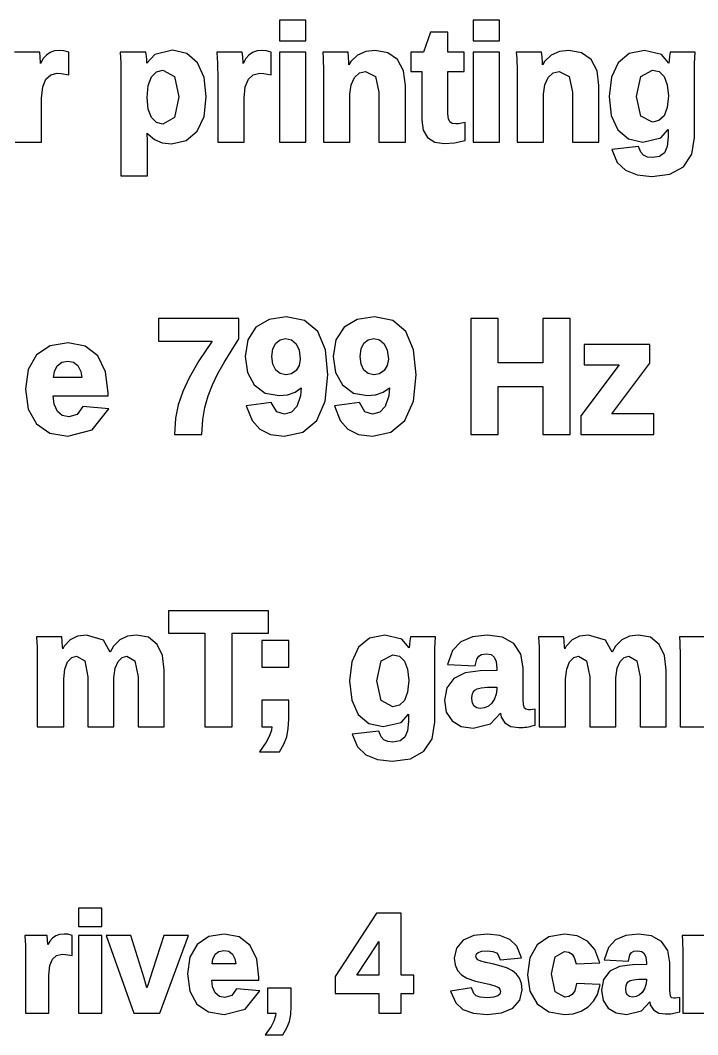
# Model space of a CAD drawing. Header units: metres. Extents: x 7 to 143, y 7 to 53.
# Drawn here: x 68.81 to 85.04, y 7.6 to 31.89 of the extents above; entities that cross this region are included whole.
import ezdxf

# ---------------------------------------------------------------- set-up
doc = ezdxf.new("R2010")
doc.units = ezdxf.units.M

msp = doc.modelspace()

# ---------------------------------------------------------------- linework, layer by layer
for p, q in [((75.6483, 31.8939), (75.0147, 31.8939)), ((75.0147, 31.8939), (75.0147, 31.4008)), ((75.6483, 31.4008), (75.6483, 31.8939)), ((80.2879, 31.8939), (79.6544, 31.8939)), ((79.6544, 31.8939), (79.6544, 31.4008)), ((80.2879, 31.4008), (80.2879, 31.8939)), ((78.6339, 31.6129), (78.4668, 31.1306)), ((79.0536, 31.6129), (78.6339, 31.6129)), ((79.0536, 31.1306), (79.0536, 31.6129)), ((75.0147, 31.4008), (75.6483, 31.4008)), ((79.6544, 31.4008), (80.2879, 31.4008)), ((69.273, 31.1306), (68.6658, 31.1306)), ((69.2841, 31.0154), (69.273, 31.1306)), ((69.52, 31.1228), (69.4313, 31.0611)), ((69.6263, 31.159), (69.52, 31.1228)), ((69.7513, 31.1706), (69.6263, 31.159)), ((69.8533, 31.1628), (69.7513, 31.1706)), ((69.9669, 31.1294), (69.8533, 31.1628)), ((69.9669, 30.5862), (69.9669, 31.1294)), ((71.8123, 31.1306), (71.199, 31.1306)), ((71.199, 31.1306), (71.2132, 30.8693)), ((71.8286, 31.0362), (71.8123, 31.1306)), ((72.4571, 31.1755), (72.0283, 31.0749)), ((72.7992, 31.1013), (72.4571, 31.1755)), ((73.0551, 30.8784), (72.7992, 31.1013)), ((74.1259, 31.1306), (73.5186, 31.1306)), ((73.5186, 31.1306), (73.5272, 30.9839)), ((74.137, 31.0154), (74.1259, 31.1306)), ((74.3729, 31.1228), (74.2841, 31.0611)), ((74.4792, 31.159), (74.3729, 31.1228)), ((74.6042, 31.1706), (74.4792, 31.159)), ((74.7062, 31.1628), (74.6042, 31.1706)), ((74.8197, 31.1294), (74.7062, 31.1628)), ((74.8197, 30.5862), (74.8197, 31.1294)), ((75.6483, 31.1306), (75.0147, 31.1306)), ((75.0147, 31.1306), (75.0147, 28.9761)), ((75.6483, 28.9761), (75.6483, 31.1306)), ((76.6588, 31.1306), (76.0516, 31.1306)), ((76.0516, 31.1306), (76.0602, 30.9885)), ((76.67, 31.0185), (76.6588, 31.1306)), ((77.0827, 31.1425), (76.8894, 31.0564)), ((77.3078, 31.171), (77.0827, 31.1425)), ((77.6149, 31.1174), (77.3078, 31.171)), ((77.8465, 30.9531), (77.6149, 31.1174)), ((78.4668, 31.1306), (78.1656, 31.1306)), ((78.1656, 31.1306), (78.1656, 30.6698)), ((79.4429, 31.1306), (79.0536, 31.1306)), ((79.4429, 30.6698), (79.4429, 31.1306)), ((80.2879, 31.1306), (79.6544, 31.1306)), ((79.6544, 31.1306), (79.6544, 28.9761)), ((80.2879, 28.9761), (80.2879, 31.1306)), ((81.2984, 31.1306), (80.6912, 31.1306)), ((80.6912, 31.1306), (80.6999, 30.9885)), ((81.3097, 31.0185), (81.2984, 31.1306)), ((81.7223, 31.1425), (81.5291, 31.0564)), ((81.9474, 31.171), (81.7223, 31.1425)), ((82.2546, 31.1174), (81.9474, 31.171)), ((82.4861, 30.9531), (82.2546, 31.1174)), ((83.3976, 31.0986), (83.1299, 30.8783)), ((83.7621, 31.1716), (83.3976, 31.0986)), ((84.1676, 31.0727), (83.7621, 31.1716)), ((84.3756, 31.1306), (84.3591, 31.0315)), ((84.975, 31.1306), (84.3756, 31.1306)), ((84.9645, 30.8585), (84.975, 31.1306)), ((69.2927, 30.8754), (69.2841, 31.0154)), ((69.2936, 30.8578), (69.2927, 30.8754)), ((69.3571, 30.9753), (69.2936, 30.8578)), ((69.4313, 31.0611), (69.3571, 30.9753)), ((71.2132, 30.8693), (71.217, 30.6078)), ((71.8362, 30.9492), (71.8286, 31.0362)), ((71.8404, 30.8655), (71.8362, 30.9492)), ((72.0283, 31.0749), (71.8404, 30.8655)), ((73.2108, 30.5267), (73.0551, 30.8784)), ((73.5272, 30.9839), (73.5321, 30.8788)), ((73.5321, 30.8788), (73.5356, 30.7522)), ((74.1456, 30.8754), (74.137, 31.0154)), ((74.1465, 30.8577), (74.1456, 30.8754)), ((74.21, 30.9753), (74.1465, 30.8577)), ((74.2841, 31.0611), (74.21, 30.9753)), ((76.0602, 30.9885), (76.0652, 30.8891)), ((76.0652, 30.8891), (76.0687, 30.7708)), ((76.6787, 30.8909), (76.67, 31.0185)), ((76.682, 30.8296), (76.6787, 30.8909)), ((76.7286, 30.9073), (76.682, 30.8296)), ((76.8894, 31.0564), (76.7286, 30.9073)), ((77.9873, 30.6867), (77.8465, 30.9531)), ((80.6999, 30.9885), (80.7048, 30.8891)), ((80.7048, 30.8891), (80.7083, 30.7708)), ((81.3183, 30.8909), (81.3097, 31.0185)), ((81.3216, 30.8296), (81.3183, 30.8909)), ((81.3683, 30.9073), (81.3216, 30.8296)), ((81.5291, 31.0564), (81.3683, 30.9073)), ((82.627, 30.6867), (82.4861, 30.9531)), ((83.1299, 30.8783), (82.9693, 30.5298)), ((84.3459, 30.8677), (84.1676, 31.0727)), ((84.3501, 30.9344), (84.3459, 30.8677)), ((84.3591, 31.0315), (84.3501, 30.9344)), ((84.9616, 30.6059), (84.9645, 30.8585)), ((69.5356, 30.588), (69.693, 30.6239)), ((69.693, 30.6239), (69.7893, 30.6174)), ((69.7893, 30.6174), (69.9669, 30.5862)), ((71.9489, 30.5403), (72.0695, 30.6623)), ((72.0695, 30.6623), (72.2248, 30.7008)), ((72.2248, 30.7008), (72.5048, 30.5484)), ((73.5356, 30.7522), (73.5368, 30.5979)), ((74.3885, 30.588), (74.5459, 30.6239)), ((74.5459, 30.6239), (74.6422, 30.6174)), ((74.6422, 30.6174), (74.8197, 30.5862)), ((76.0687, 30.7708), (76.0699, 30.6207)), ((76.0699, 30.6207), (76.0699, 28.9761)), ((76.8131, 30.5233), (76.9336, 30.6326)), ((76.9336, 30.6326), (77.0785, 30.667)), ((77.0785, 30.667), (77.3158, 30.5502)), ((78.0325, 30.3337), (77.9873, 30.6867)), ((78.1656, 30.6698), (78.4258, 30.6698)), ((78.4258, 30.6698), (78.4258, 29.5049)), ((79.0536, 29.6553), (79.0536, 30.6698)), ((79.0536, 30.6698), (79.4429, 30.6698)), ((80.7083, 30.7708), (80.7095, 30.6207)), ((80.7095, 30.6207), (80.7095, 28.9761)), ((81.4527, 30.5233), (81.5732, 30.6326)), ((81.5732, 30.6326), (81.7181, 30.667)), ((81.7181, 30.667), (81.9554, 30.5502)), ((82.6722, 30.3337), (82.627, 30.6867)), ((83.6746, 30.55), (83.9576, 30.7009)), ((83.9576, 30.7009), (84.1107, 30.6642)), ((84.1107, 30.6642), (84.2302, 30.548)), ((69.3443, 30.3002), (69.4205, 30.4833)), ((69.4205, 30.4833), (69.5356, 30.588)), ((71.217, 30.6078), (71.217, 28.1692)), ((71.8703, 30.3334), (71.9489, 30.5403)), ((72.5048, 30.5484), (72.604, 30.0627)), ((73.2616, 30.0628), (73.2108, 30.5267)), ((73.5368, 30.5979), (73.5368, 28.9761)), ((74.1972, 30.3002), (74.2733, 30.4833)), ((74.2733, 30.4833), (74.3885, 30.588)), ((76.7317, 30.35), (76.8131, 30.5233)), ((77.3158, 30.5502), (77.4009, 30.1731)), ((81.3714, 30.35), (81.4527, 30.5233)), ((81.9554, 30.5502), (82.0405, 30.1731)), ((82.9693, 30.5298), (82.917, 30.0705)), ((83.5747, 30.0705), (83.6746, 30.55)), ((84.2302, 30.548), (84.3084, 30.352)), ((84.9616, 29.0848), (84.9616, 30.6059)), ((69.3175, 30.0318), (69.3443, 30.3002)), ((71.8432, 30.0477), (71.8703, 30.3334)), ((74.1704, 30.0318), (74.1972, 30.3002)), ((76.7034, 30.1243), (76.7317, 30.35)), ((77.4009, 30.1731), (77.4009, 28.9761)), ((78.0325, 28.9761), (78.0325, 30.3337)), ((81.3431, 30.1243), (81.3714, 30.35)), ((82.0405, 30.1731), (82.0405, 28.9761)), ((82.6722, 28.9761), (82.6722, 30.3337)), ((84.3084, 30.352), (84.3354, 30.0817)), ((69.3175, 28.9761), (69.3175, 30.0318)), ((71.8703, 29.7647), (71.8432, 30.0477)), ((72.604, 30.0627), (72.5037, 29.5628)), ((73.2086, 29.5934), (73.2616, 30.0628)), ((74.1704, 28.9761), (74.1704, 30.0318)), ((76.7034, 28.9761), (76.7034, 30.1243)), ((81.3431, 28.9761), (81.3431, 30.1243)), ((82.917, 30.0705), (82.9678, 29.6137)), ((83.6736, 29.601), (83.5747, 30.0705)), ((84.3354, 30.0817), (84.3083, 29.8043)), ((71.9487, 29.562), (71.8703, 29.7647)), ((79.0667, 29.5362), (79.0536, 29.6553)), ((84.3083, 29.8043), (84.2302, 29.6061)), ((72.0683, 29.4433), (71.9487, 29.562)), ((72.2207, 29.4059), (72.0683, 29.4433)), ((72.5037, 29.5628), (72.2207, 29.4059)), ((73.0461, 29.2373), (73.2086, 29.5934)), ((78.4258, 29.5049), (78.4595, 29.2644)), ((79.1005, 29.4643), (79.0667, 29.5362)), ((79.1533, 29.4254), (79.1005, 29.4643)), ((79.2393, 29.4107), (79.1533, 29.4254)), ((79.306, 29.4165), (79.2393, 29.4107)), ((79.4657, 29.4475), (79.306, 29.4165)), ((79.4657, 29.0167), (79.4657, 29.4475)), ((82.9678, 29.6137), (83.1238, 29.2687)), ((83.9538, 29.4532), (83.6736, 29.601)), ((84.11, 29.4901), (83.9538, 29.4532)), ((84.2302, 29.6061), (84.11, 29.4901)), ((71.8506, 29.0074), (71.8483, 29.1913)), ((71.8483, 29.1913), (71.8674, 29.1627)), ((71.8674, 29.1627), (72.0208, 29.0386)), ((72.7794, 29.0118), (73.0461, 29.2373)), ((78.4595, 29.2644), (78.5662, 29.0841)), ((83.1238, 29.2687), (83.3799, 29.0511)), ((84.1551, 29.0793), (84.3333, 29.2784)), ((84.3333, 29.2784), (84.3319, 29.2051)), ((84.3319, 29.2051), (84.3319, 29.0991)), ((68.6839, 28.9761), (69.3175, 28.9761)), ((71.8506, 28.1692), (71.8506, 29.0074)), ((72.0208, 29.0386), (72.2084, 28.9628)), ((72.2084, 28.9628), (72.4257, 28.9376)), ((72.4257, 28.9376), (72.7794, 29.0118)), ((73.5368, 28.9761), (74.1704, 28.9761)), ((75.0147, 28.9761), (75.6483, 28.9761)), ((76.0699, 28.9761), (76.7034, 28.9761)), ((77.4009, 28.9761), (78.0325, 28.9761)), ((78.5662, 29.0841), (78.7395, 28.9761)), ((78.7395, 28.9761), (78.9635, 28.9417)), ((78.9635, 28.9417), (79.2117, 28.9585)), ((79.2117, 28.9585), (79.4657, 29.0167)), ((79.6544, 28.9761), (80.2879, 28.9761)), ((80.7095, 28.9761), (81.3431, 28.9761)), ((82.0405, 28.9761), (82.6722, 28.9761)), ((83.3799, 29.0511), (83.7216, 28.9787)), ((83.7216, 28.9787), (84.1551, 29.0793)), ((84.3319, 29.0991), (84.3074, 28.8733)), ((84.897, 28.685), (84.9616, 29.0848)), ((83.6182, 28.8714), (82.9813, 28.7966)), ((82.9813, 28.7966), (83.1077, 28.4904)), ((83.674, 28.7345), (83.6182, 28.8714)), ((83.739, 28.6645), (83.674, 28.7345)), ((84.2389, 28.722), (84.126, 28.6346)), ((84.3074, 28.8733), (84.2389, 28.722)), ((84.6976, 28.3882), (84.897, 28.685)), ((83.1077, 28.4904), (83.3073, 28.3026)), ((83.8317, 28.6195), (83.739, 28.6645)), ((83.9534, 28.6039), (83.8317, 28.6195)), ((84.126, 28.6346), (83.9534, 28.6039)), ((83.3073, 28.3026), (83.588, 28.1889)), ((83.588, 28.1889), (83.9402, 28.1517)), ((83.9402, 28.1517), (84.3736, 28.2098)), ((84.3736, 28.2098), (84.6976, 28.3882)), ((71.217, 28.1692), (71.8506, 28.1692)), ((75.1801, 24.7921), (74.7659, 24.7299)), ((75.6202, 24.7045), (75.1801, 24.7921)), ((77.2922, 24.7921), (76.8781, 24.7299)), ((77.7323, 24.7045), (77.2922, 24.7921)), ((74.0396, 24.7515), (72.1149, 24.7515)), ((72.1149, 24.7515), (72.1149, 24.2128)), ((74.0396, 24.2637), (74.0396, 24.7515)), ((74.453, 24.5408), (74.258, 24.2389)), ((74.7659, 24.7299), (74.453, 24.5408)), ((75.9352, 24.4386), (75.6202, 24.7045)), ((76.5651, 24.5408), (76.3701, 24.2389)), ((76.8781, 24.7299), (76.5651, 24.5408)), ((78.0473, 24.4386), (77.7323, 24.7045)), ((80.2595, 24.7515), (79.5994, 24.7515)), ((79.5994, 24.7515), (79.5994, 21.9761)), ((80.2595, 23.6863), (80.2595, 24.7515)), ((81.9855, 24.7515), (81.3253, 24.7515)), ((81.3253, 24.7515), (81.3253, 23.6863)), ((81.9855, 21.9761), (81.9855, 24.7515)), ((76.1186, 24.0036), (75.9352, 24.4386)), ((78.2307, 24.0036), (78.0473, 24.4386)), ((69.5213, 24.0977), (69.1973, 23.8801)), ((69.9513, 24.1693), (69.5213, 24.0977)), ((70.362, 24.0921), (69.9513, 24.1693)), ((70.6666, 23.8576), (70.362, 24.0921)), ((72.1149, 24.2128), (73.4008, 24.2128)), ((73.4008, 24.2128), (73.0841, 23.7355)), ((73.8566, 23.971), (74.0396, 24.2637)), ((74.258, 24.2389), (74.1942, 23.8456)), ((74.8598, 24.0281), (74.9273, 24.1633)), ((74.9273, 24.1633), (75.0295, 24.2449)), ((75.0295, 24.2449), (75.165, 24.2725)), ((75.165, 24.2725), (75.3049, 24.2408)), ((75.3049, 24.2408), (75.4145, 24.1456)), ((75.4145, 24.1456), (75.4884, 23.9898)), ((76.3701, 24.2389), (76.3062, 23.8456)), ((76.9719, 24.0281), (77.0394, 24.1632)), ((77.0394, 24.1632), (77.1416, 24.2449)), ((77.1416, 24.2449), (77.2771, 24.2725)), ((77.2771, 24.2725), (77.417, 24.2408)), ((77.417, 24.2408), (77.5266, 24.1456)), ((77.5266, 24.1456), (77.6005, 23.9898)), ((83.8926, 24.1306), (82.3154, 24.1306)), ((82.3154, 24.1306), (82.3154, 23.6451)), ((83.8926, 23.6823), (83.8926, 24.1306)), ((69.1973, 23.8801), (68.9974, 23.5293)), ((70.8506, 23.4779), (70.6666, 23.8576)), ((73.6917, 23.6999), (73.8566, 23.971)), ((74.1942, 23.8456), (74.2485, 23.4614)), ((74.8362, 23.8413), (74.8598, 24.0281)), ((74.8596, 23.6557), (74.8362, 23.8413)), ((75.4884, 23.9898), (75.5138, 23.7815)), ((76.1785, 23.4064), (76.1186, 24.0036)), ((76.3062, 23.8456), (76.3606, 23.4614)), ((76.9483, 23.8413), (76.9719, 24.0281)), ((76.9717, 23.6557), (76.9483, 23.8413)), ((77.6005, 23.9898), (77.6259, 23.7815)), ((78.2906, 23.4064), (78.2307, 24.0036)), ((69.6244, 23.4794), (69.6935, 23.6193)), ((69.6935, 23.6193), (69.7985, 23.703)), ((69.7985, 23.703), (69.9432, 23.7315)), ((69.9432, 23.7315), (70.0807, 23.7045)), ((70.0807, 23.7045), (70.1852, 23.625)), ((70.1852, 23.625), (70.2584, 23.4863)), ((73.0841, 23.7355), (72.8495, 23.3317)), ((73.543, 23.4342), (73.6917, 23.6999)), ((74.9268, 23.5168), (74.8596, 23.6557)), ((75.4883, 23.6225), (75.4144, 23.5035)), ((75.5138, 23.7815), (75.4883, 23.6225)), ((77.0389, 23.5168), (76.9717, 23.6557)), ((77.6004, 23.6225), (77.5265, 23.5035)), ((77.6259, 23.7815), (77.6004, 23.6225)), ((81.3253, 23.6863), (80.2595, 23.6863)), ((83.1541, 23.6451), (82.2376, 22.4206)), ((82.3154, 23.6451), (83.1541, 23.6451)), ((82.9818, 22.4654), (83.8926, 23.6823)), ((68.9974, 23.5293), (68.932, 23.063)), ((69.6039, 23.335), (69.6244, 23.4794)), ((70.2845, 23.335), (69.6039, 23.335)), ((70.2584, 23.4863), (70.2845, 23.335)), ((70.9103, 22.9689), (70.8506, 23.4779)), ((72.8495, 23.3317), (72.7017, 23.0062)), ((73.4146, 23.1672), (73.543, 23.4342)), ((74.2485, 23.4614), (74.4141, 23.161)), ((75.0294, 23.4313), (74.9268, 23.5168)), ((75.168, 23.4024), (75.0294, 23.4313)), ((75.3043, 23.4278), (75.168, 23.4024)), ((75.4144, 23.5035), (75.3043, 23.4278)), ((76.1122, 22.7712), (76.1785, 23.4064)), ((76.3606, 23.4614), (76.5262, 23.161)), ((77.1416, 23.4313), (77.0389, 23.5168)), ((77.2802, 23.4024), (77.1416, 23.4313)), ((77.4164, 23.4278), (77.2802, 23.4024)), ((77.5265, 23.5035), (77.4164, 23.4278)), ((78.2243, 22.7712), (78.2906, 23.4064)), ((73.309, 22.8967), (73.4146, 23.1672)), ((74.4141, 23.161), (74.6763, 22.9677)), ((75.3906, 22.9903), (75.5391, 23.0914)), ((75.5391, 23.0914), (75.5219, 22.8991)), ((76.5262, 23.161), (76.7885, 22.9677)), ((77.5027, 22.9903), (77.6512, 23.0914)), ((77.6512, 23.0914), (77.634, 22.8991)), ((80.2595, 23.123), (81.3253, 23.123)), ((80.2595, 21.9761), (80.2595, 23.123)), ((81.3253, 23.123), (81.3253, 21.9761)), ((68.932, 23.063), (68.9963, 22.5838)), ((69.6193, 22.7006), (69.5981, 22.9008)), ((69.5981, 22.9008), (70.9103, 22.9008)), ((70.9103, 22.9008), (70.9103, 22.9689)), ((72.7017, 23.0062), (72.5931, 22.6858)), ((73.2285, 22.6195), (73.309, 22.8967)), ((74.6763, 22.9677), (75.0117, 22.9041)), ((75.0117, 22.9041), (75.2084, 22.9257)), ((75.2084, 22.9257), (75.3906, 22.9903)), ((75.5219, 22.8991), (75.4359, 22.6483)), ((76.7885, 22.9677), (77.1238, 22.9041)), ((77.1238, 22.9041), (77.3205, 22.9257)), ((77.3205, 22.9257), (77.5027, 22.9903)), ((77.634, 22.8991), (77.548, 22.6483)), ((69.6948, 22.5286), (69.6193, 22.7006)), ((70.302, 22.6424), (70.1698, 22.45)), ((70.9267, 22.5882), (70.302, 22.6424)), ((72.5931, 22.6858), (72.5263, 22.3616)), ((73.1775, 22.3311), (73.2285, 22.6195)), ((74.8197, 22.7411), (74.2221, 22.6573)), ((74.2221, 22.6573), (74.3617, 22.3074)), ((74.9494, 22.5194), (74.8197, 22.7411)), ((75.4359, 22.6483), (75.3062, 22.5059)), ((75.9092, 22.3105), (76.1122, 22.7712)), ((76.9318, 22.7411), (76.3342, 22.6573)), ((76.3342, 22.6573), (76.4738, 22.3074)), ((77.0615, 22.5194), (76.9318, 22.7411)), ((77.548, 22.6483), (77.4184, 22.5059)), ((78.0213, 22.3105), (78.2243, 22.7712)), ((68.9963, 22.5838), (69.1932, 22.2279)), ((69.811, 22.4297), (69.6948, 22.5286)), ((69.9685, 22.3965), (69.811, 22.4297)), ((70.1698, 22.45), (69.9685, 22.3965)), ((70.5277, 22.0834), (70.9267, 22.5882)), ((72.5263, 22.3616), (72.5007, 21.9761)), ((75.1364, 22.4599), (74.9494, 22.5194)), ((75.3062, 22.5059), (75.1364, 22.4599)), ((77.2485, 22.4599), (77.0615, 22.5194)), ((77.4184, 22.5059), (77.2485, 22.4599)), ((82.2376, 22.4206), (82.2376, 21.9761)), ((83.9857, 22.4654), (82.9818, 22.4654)), ((83.9857, 21.9761), (83.9857, 22.4654)), ((69.1932, 22.2279), (69.5145, 22.0093)), ((73.1577, 21.9761), (73.1775, 22.3311)), ((74.3617, 22.3074), (74.5453, 22.0984)), ((75.576, 22.0301), (75.9092, 22.3105)), ((76.4738, 22.3074), (76.6574, 22.0984)), ((77.6881, 22.0301), (78.0213, 22.3105)), ((69.5145, 22.0093), (69.9452, 21.9371)), ((69.9452, 21.9371), (70.5277, 22.0834)), ((72.5007, 21.9761), (73.1577, 21.9761)), ((74.5453, 22.0984), (74.8005, 21.9772)), ((74.8005, 21.9772), (75.1317, 21.9375)), ((75.1317, 21.9375), (75.576, 22.0301)), ((76.6574, 22.0984), (76.9126, 21.9772)), ((76.9126, 21.9772), (77.2438, 21.9375)), ((77.2438, 21.9375), (77.6881, 22.0301)), ((79.5994, 21.9761), (80.2595, 21.9761)), ((81.3253, 21.9761), (81.9855, 21.9761)), ((82.2376, 21.9761), (83.9857, 21.9761)), ((74.7513, 17.7515), (72.3614, 17.7515)), ((72.3614, 17.7515), (72.3614, 17.2186)), ((74.7513, 17.2186), (74.7513, 17.7515)), ((69.8013, 17.1306), (69.1941, 17.1306)), ((69.1941, 17.1306), (69.2028, 16.9885)), ((69.8125, 17.0185), (69.8013, 17.1306)), ((69.8212, 16.8909), (69.8125, 17.0185)), ((70.0044, 17.0551), (69.8586, 16.9055)), ((70.181, 17.1422), (70.0044, 17.0551)), ((70.3903, 17.1714), (70.181, 17.1422)), ((70.7982, 17.0507), (70.3903, 17.1714)), ((70.9632, 16.7637), (70.7982, 17.0507)), ((71.1906, 17.0574), (71.0439, 16.9081)), ((71.372, 17.1429), (71.1906, 17.0574)), ((71.5938, 17.1711), (71.372, 17.1429)), ((71.878, 17.1162), (71.5938, 17.1711)), ((72.0899, 16.9483), (71.878, 17.1162)), ((72.3614, 17.2186), (73.2253, 17.2186)), ((73.2253, 17.2186), (73.2253, 14.9761)), ((73.8854, 17.2186), (74.7513, 17.2186)), ((73.8854, 14.9761), (73.8854, 17.2186)), ((75.2413, 17.0394), (74.5944, 17.0394)), ((74.5944, 17.0394), (74.5944, 16.404)), ((75.2413, 16.404), (75.2413, 17.0394)), ((77.1762, 17.0986), (76.9084, 16.8783)), ((77.5406, 17.1716), (77.1762, 17.0986)), ((77.9461, 17.0727), (77.5406, 17.1716)), ((78.1245, 16.8677), (77.9461, 17.0727)), ((78.1376, 17.0314), (78.1286, 16.9344)), ((78.1542, 17.1306), (78.1376, 17.0314)), ((78.7536, 17.1306), (78.1542, 17.1306)), ((78.743, 16.8586), (78.7536, 17.1306)), ((79.6381, 17.1287), (79.3581, 17.0054)), ((79.9967, 17.1689), (79.6381, 17.1287)), ((80.357, 17.1188), (79.9967, 17.1689)), ((80.6308, 16.9646), (80.357, 17.1188)), ((81.8287, 17.1306), (81.2215, 17.1306)), ((81.2215, 17.1306), (81.2302, 16.9885)), ((81.84, 17.0185), (81.8287, 17.1306)), ((81.8486, 16.8909), (81.84, 17.0185)), ((82.0319, 17.0551), (81.886, 16.9055)), ((82.2084, 17.1422), (82.0319, 17.0551)), ((82.4177, 17.1714), (82.2084, 17.1422)), ((82.8256, 17.0507), (82.4177, 17.1714)), ((82.9906, 16.7637), (82.8256, 17.0507)), ((83.218, 17.0574), (83.0713, 16.9081)), ((83.3994, 17.1429), (83.218, 17.0574)), ((83.6212, 17.1711), (83.3994, 17.1429)), ((83.9055, 17.1162), (83.6212, 17.1711)), ((84.1174, 16.9483), (83.9055, 17.1162)), ((85.2055, 17.1306), (84.5983, 17.1306)), ((84.5983, 17.1306), (84.607, 16.9885)), ((69.2028, 16.9885), (69.2077, 16.8891)), ((69.2077, 16.8891), (69.2112, 16.7708)), ((69.2112, 16.7708), (69.2124, 16.6207)), ((69.8238, 16.8417), (69.8212, 16.8909)), ((69.8586, 16.9055), (69.8238, 16.8417)), ((71.0439, 16.9081), (70.9632, 16.7637)), ((72.2167, 16.6818), (72.0899, 16.9483)), ((76.9084, 16.8783), (76.7479, 16.5298)), ((78.1286, 16.9344), (78.1245, 16.8677)), ((78.7402, 16.6059), (78.743, 16.8586)), ((79.1638, 16.7994), (79.0434, 16.4623)), ((79.3581, 17.0054), (79.1638, 16.7994)), ((80.8016, 16.7137), (80.6308, 16.9646)), ((81.2302, 16.9885), (81.2351, 16.8891)), ((81.2351, 16.8891), (81.2386, 16.7708)), ((81.2386, 16.7708), (81.2398, 16.6207)), ((81.8513, 16.8417), (81.8486, 16.8909)), ((81.886, 16.9055), (81.8513, 16.8417)), ((83.0713, 16.9081), (82.9906, 16.7637)), ((84.2441, 16.6818), (84.1174, 16.9483)), ((84.607, 16.9885), (84.6119, 16.8891)), ((84.6119, 16.8891), (84.6154, 16.7708)), ((84.6154, 16.7708), (84.6166, 16.6207)), ((69.2124, 16.6207), (69.2124, 14.9761)), ((69.8703, 16.353), (69.9404, 16.5272)), ((69.9404, 16.5272), (70.041, 16.6342)), ((70.041, 16.6342), (70.1537, 16.6659)), ((70.1537, 16.6659), (70.3493, 16.5527)), ((70.3493, 16.5527), (70.4219, 16.1739)), ((71.0823, 16.3757), (71.153, 16.5403)), ((71.153, 16.5403), (71.2503, 16.6372)), ((71.2503, 16.6372), (71.359, 16.6662)), ((71.359, 16.6662), (71.555, 16.5527)), ((71.555, 16.5527), (71.6276, 16.1739)), ((72.2574, 16.3335), (72.2167, 16.6818)), ((76.7479, 16.5298), (76.6955, 16.0705)), ((77.3533, 16.0705), (77.4532, 16.55)), ((77.4532, 16.55), (77.7362, 16.7009)), ((77.7362, 16.7009), (77.8893, 16.6642)), ((77.8893, 16.6642), (78.0087, 16.548)), ((78.0087, 16.548), (78.0869, 16.352)), ((78.7402, 15.0848), (78.7402, 16.6059)), ((79.709, 16.4305), (79.7466, 16.5968)), ((79.7466, 16.5968), (79.7915, 16.6683)), ((79.7915, 16.6683), (79.8611, 16.7078)), ((79.8611, 16.7078), (79.9722, 16.7224)), ((79.9722, 16.7224), (80.0893, 16.7015)), ((80.0893, 16.7015), (80.162, 16.6439)), ((80.162, 16.6439), (80.2068, 16.5389)), ((80.2068, 16.5389), (80.2233, 16.3737)), ((80.8568, 16.386), (80.8016, 16.7137)), ((81.2398, 16.6207), (81.2398, 14.9761)), ((81.8978, 16.353), (81.9678, 16.5272)), ((81.9678, 16.5272), (82.0684, 16.6342)), ((82.0684, 16.6342), (82.1812, 16.6659)), ((82.1812, 16.6659), (82.3767, 16.5527)), ((82.3767, 16.5527), (82.4493, 16.1739)), ((83.1098, 16.3757), (83.1804, 16.5403)), ((83.1804, 16.5403), (83.2778, 16.6372)), ((83.2778, 16.6372), (83.3865, 16.6662)), ((83.3865, 16.6662), (83.5824, 16.5527)), ((83.5824, 16.5527), (83.655, 16.1739)), ((84.2848, 16.3335), (84.2441, 16.6818)), ((84.6166, 16.6207), (84.6166, 14.9761)), ((69.846, 16.1248), (69.8703, 16.353)), ((71.0517, 16.1488), (71.0823, 16.3757)), ((72.2574, 14.9761), (72.2574, 16.3335)), ((74.5944, 16.404), (75.2413, 16.404)), ((78.0869, 16.352), (78.114, 16.0817)), ((79.0434, 16.4623), (79.709, 16.4305)), ((79.8273, 16.3141), (79.468, 16.268)), ((80.2233, 16.3208), (79.8273, 16.3141)), ((80.2233, 16.3737), (80.2233, 16.3208)), ((80.8568, 15.6355), (80.8568, 16.386)), ((81.8734, 16.1248), (81.8978, 16.353)), ((83.0791, 16.1488), (83.1098, 16.3757)), ((84.2848, 14.9761), (84.2848, 16.3335)), ((69.846, 14.9761), (69.846, 16.1248)), ((70.4219, 16.1739), (70.4219, 14.9761)), ((71.0517, 14.9761), (71.0517, 16.1488)), ((71.6276, 16.1739), (71.6276, 14.9761)), ((76.6955, 16.0705), (76.7464, 15.6137)), ((77.4521, 15.601), (77.3533, 16.0705)), ((78.114, 16.0817), (78.0869, 15.8043)), ((79.1953, 16.1328), (79.0251, 15.909)), ((79.468, 16.268), (79.1953, 16.1328)), ((81.8734, 14.9761), (81.8734, 16.1248)), ((82.4493, 16.1739), (82.4493, 14.9761)), ((83.0791, 14.9761), (83.0791, 16.1488)), ((83.655, 16.1739), (83.655, 14.9761)), ((78.0869, 15.8043), (78.0087, 15.6061)), ((79.0251, 15.909), (78.9694, 15.6078)), ((79.6358, 15.7398), (79.6609, 15.8055)), ((79.6609, 15.8055), (79.7004, 15.8524)), ((79.7004, 15.8524), (79.7556, 15.8862)), ((79.7556, 15.8862), (79.8493, 15.9102)), ((79.8493, 15.9102), (80.0025, 15.9236)), ((80.0025, 15.9236), (80.2233, 15.9267)), ((80.2233, 15.8757), (80.2095, 15.753)), ((80.2233, 15.9267), (80.2233, 15.8757)), ((75.2413, 15.6097), (74.5944, 15.6097)), ((74.5944, 15.6097), (74.5944, 14.9761)), ((75.2413, 15.1501), (75.2413, 15.6097)), ((76.7464, 15.6137), (76.9024, 15.2687)), ((77.7324, 15.4532), (77.4521, 15.601)), ((78.0087, 15.6061), (77.8885, 15.4901)), ((78.9694, 15.6078), (79.0142, 15.3276)), ((79.6268, 15.6497), (79.6358, 15.7398)), ((79.6416, 15.5376), (79.6268, 15.6497)), ((80.1693, 15.64), (80.1062, 15.5431)), ((80.2095, 15.753), (80.1693, 15.64)), ((80.8661, 15.4971), (80.8568, 15.6355)), ((77.8885, 15.4901), (77.7324, 15.4532)), ((79.0142, 15.3276), (79.1514, 15.1138)), ((79.6817, 15.4663), (79.6416, 15.5376)), ((79.7417, 15.4255), (79.6817, 15.4663)), ((79.8241, 15.4109), (79.7417, 15.4255)), ((79.9286, 15.4258), (79.8241, 15.4109)), ((80.0244, 15.4709), (79.9286, 15.4258)), ((80.1062, 15.5431), (80.0244, 15.4709)), ((80.8895, 15.4229), (80.8661, 15.4971)), ((80.9218, 15.3923), (80.8895, 15.4229)), ((80.9798, 15.3802), (80.9218, 15.3923)), ((81.0308, 15.3826), (80.9798, 15.3802)), ((81.1436, 15.3992), (81.0308, 15.3826)), ((81.1436, 15.0134), (81.1436, 15.3992)), ((75.2289, 14.9307), (75.2413, 15.1501)), ((76.9024, 15.2687), (77.1584, 15.0511)), ((77.5002, 14.9787), (77.9337, 15.0793)), ((77.9337, 15.0793), (78.1118, 15.2784)), ((78.1105, 15.0991), (78.086, 14.8733)), ((78.1118, 15.2784), (78.1105, 15.2051)), ((78.1105, 15.2051), (78.1105, 15.0991)), ((78.6756, 14.685), (78.7402, 15.0848)), ((79.1514, 15.1138), (79.3696, 14.9808)), ((80.074, 15.0445), (80.3097, 15.2989)), ((80.3097, 15.2989), (80.3311, 15.2047)), ((80.3311, 15.2047), (80.4186, 15.0654)), ((80.4186, 15.0654), (80.5597, 14.9799)), ((69.2124, 14.9761), (69.846, 14.9761)), ((70.4219, 14.9761), (71.0517, 14.9761)), ((71.6276, 14.9761), (72.2574, 14.9761)), ((73.2253, 14.9761), (73.8854, 14.9761)), ((74.5944, 14.9761), (74.8332, 14.9761)), ((74.8239, 14.8966), (74.7775, 14.7539)), ((74.8332, 14.9761), (74.8239, 14.8966)), ((75.1911, 14.7353), (75.2289, 14.9307)), ((77.3968, 14.8714), (76.7599, 14.7966)), ((77.1584, 15.0511), (77.5002, 14.9787)), ((77.4526, 14.7345), (77.3968, 14.8714)), ((78.086, 14.8733), (78.0175, 14.722)), ((79.3696, 14.9808), (79.6549, 14.9372)), ((79.6549, 14.9372), (80.074, 15.0445)), ((80.5597, 14.9799), (80.7487, 14.9533)), ((80.7487, 14.9533), (80.8072, 14.9543)), ((80.8072, 14.9543), (80.8556, 14.9573)), ((80.8556, 14.9573), (80.8989, 14.9617)), ((80.8989, 14.9617), (80.9398, 14.9672)), ((80.9398, 14.9672), (80.9799, 14.9742)), ((80.9799, 14.9742), (81.0196, 14.9832)), ((81.0196, 14.9832), (81.0602, 14.9932)), ((81.0602, 14.9932), (81.1436, 15.0134)), ((81.2398, 14.9761), (81.8734, 14.9761)), ((82.4493, 14.9761), (83.0791, 14.9761)), ((83.655, 14.9761), (84.2848, 14.9761)), ((84.6166, 14.9761), (85.2502, 14.9761)), ((74.7013, 14.6045), (74.5411, 14.3742)), ((74.7775, 14.7539), (74.7013, 14.6045)), ((75.1247, 14.5586), (75.1911, 14.7353)), ((76.7599, 14.7966), (76.8863, 14.4904)), ((77.5176, 14.6645), (77.4526, 14.7345)), ((77.6103, 14.6195), (77.5176, 14.6645)), ((77.732, 14.6039), (77.6103, 14.6195)), ((77.9046, 14.6346), (77.732, 14.6039)), ((78.0175, 14.722), (77.9046, 14.6346)), ((78.4762, 14.3882), (78.6756, 14.685)), ((74.5411, 14.3742), (75.0146, 14.3742)), ((75.0146, 14.3742), (75.1247, 14.5586)), ((76.8863, 14.4904), (77.0858, 14.3026)), ((78.1521, 14.2098), (78.4762, 14.3882)), ((77.0858, 14.3026), (77.3666, 14.1889)), ((77.3666, 14.1889), (77.7187, 14.1517)), ((77.7187, 14.1517), (78.1521, 14.2098)), ((70.758, 10.6305), (70.2006, 10.6305)), ((70.2006, 10.6305), (70.2006, 10.1936)), ((70.758, 10.1936), (70.758, 10.6305)), ((77.3436, 10.5084), (76.3523, 8.99065)), ((77.9317, 10.5084), (77.3436, 10.5084)), ((77.9317, 9.02251), (77.9317, 10.5084)), ((69.4524, 9.9762), (68.9178, 9.9762)), ((68.9178, 9.9762), (68.9256, 9.84294)), ((69.4625, 9.87094), (69.4524, 9.9762)), ((69.6544, 9.96881), (69.5767, 9.91483)), ((69.7472, 10.0005), (69.6544, 9.96881)), ((69.8558, 10.0105), (69.7472, 10.0005)), ((69.9446, 10.0037), (69.8558, 10.0105)), ((70.0478, 9.97337), (69.9446, 10.0037)), ((70.0478, 9.49394), (70.0478, 9.97337)), ((70.2006, 10.1936), (70.758, 10.1936)), ((70.758, 9.9762), (70.2006, 9.9762)), ((70.2006, 9.9762), (70.2006, 8.11525)), ((70.758, 8.11525), (70.758, 9.9762)), ((71.4555, 9.9762), (70.8643, 9.9762)), ((70.8643, 9.9762), (71.53, 8.11525)), ((71.7742, 8.95598), (71.4555, 9.9762)), ((72.2466, 9.9762), (71.9798, 9.15749)), ((72.1469, 8.11525), (72.8331, 9.9762)), ((72.8331, 9.9762), (72.2466, 9.9762)), ((73.6934, 10.0095), (73.3221, 9.94769)), ((74.0484, 9.94279), (73.6934, 10.0095)), ((79.67, 9.974), (79.4177, 9.86066)), ((79.9991, 10.0107), (79.67, 9.974)), ((80.2951, 9.97881), (79.9991, 10.0107)), ((80.5324, 9.88091), (80.2951, 9.97881)), ((81.8495, 10.0093), (81.4734, 9.94534)), ((82.1494, 9.96806), (81.8495, 10.0093)), ((82.3956, 9.84279), (82.1494, 9.96806)), ((83.3129, 9.97443), (83.0706, 9.86777)), ((83.6223, 10.0091), (83.3129, 9.97443)), ((83.9333, 9.96587), (83.6223, 10.0091)), ((84.1706, 9.83218), (83.9333, 9.96587)), ((85.1989, 9.9762), (84.6644, 9.9762)), ((84.6644, 9.9762), (84.6723, 9.84685)), ((68.9256, 9.84294), (68.9298, 9.7531)), ((68.9298, 9.7531), (68.9328, 9.64462)), ((69.4693, 9.76088), (69.4625, 9.87094)), ((69.5121, 9.84001), (69.4693, 9.76088)), ((69.5767, 9.91483), (69.5121, 9.84001)), ((73.0417, 9.75934), (72.8688, 9.45601)), ((73.3221, 9.94769), (73.0417, 9.75934)), ((74.3122, 9.73972), (74.0484, 9.94279)), ((74.4711, 9.41167), (74.3122, 9.73972)), ((76.8678, 9.02251), (77.3494, 9.75452)), ((77.3494, 9.75452), (77.3977, 9.83311)), ((77.397, 9.81577), (77.3955, 9.72316)), ((77.3955, 9.72316), (77.3955, 9.02251)), ((77.3977, 9.83311), (77.397, 9.81577)), ((79.4177, 9.86066), (79.2563, 9.67401)), ((80.7021, 9.71768), (80.5324, 9.88091)), ((81.1891, 9.75009), (81.014, 9.44028)), ((81.4734, 9.94534), (81.1891, 9.75009)), ((82.5738, 9.6427), (82.3956, 9.84279)), ((83.0706, 9.86777), (82.902, 9.68903)), ((84.3189, 9.6145), (84.1706, 9.83218)), ((84.6723, 9.84685), (84.6765, 9.76175)), ((84.6765, 9.76175), (84.6795, 9.66064)), ((68.9328, 9.64462), (68.9338, 9.51244)), ((68.9338, 9.51244), (68.9338, 8.11525)), ((69.5783, 9.41008), (69.6744, 9.49748)), ((69.6744, 9.49748), (69.8065, 9.52754)), ((69.8065, 9.52754), (69.8876, 9.52211)), ((69.8876, 9.52211), (70.0478, 9.49394)), ((73.4201, 9.40874), (73.4781, 9.52623)), ((73.4781, 9.52623), (73.5654, 9.59592)), ((73.5654, 9.59592), (73.6864, 9.61972)), ((73.6864, 9.61972), (73.8013, 9.59721)), ((73.8013, 9.59721), (73.8882, 9.53098)), ((73.8882, 9.53098), (73.9497, 9.41451)), ((79.2563, 9.67401), (79.2031, 9.4288)), ((79.7251, 9.47501), (79.739, 9.5323)), ((79.7352, 9.43053), (79.7251, 9.47501)), ((79.739, 9.5323), (79.7804, 9.56999)), ((79.7804, 9.56999), (79.8661, 9.59619)), ((79.8661, 9.59619), (79.9987, 9.60585)), ((79.9987, 9.60585), (80.131, 9.59369)), ((80.131, 9.59369), (80.2128, 9.56087)), ((80.2128, 9.56087), (80.2604, 9.50998)), ((80.2604, 9.50998), (80.304, 9.38904)), ((80.8145, 9.44235), (80.7021, 9.71768)), ((81.6202, 9.46452), (81.8498, 9.59256)), ((81.8498, 9.59256), (81.9493, 9.57677)), ((81.9493, 9.57677), (82.0262, 9.52757)), ((82.0262, 9.52757), (82.0794, 9.44858)), ((82.6904, 9.32463), (82.5738, 9.6427)), ((82.902, 9.68903), (82.795, 9.3896)), ((83.3812, 9.36159), (83.4144, 9.50874)), ((83.4144, 9.50874), (83.4514, 9.56752)), ((83.4514, 9.56752), (83.5082, 9.59979)), ((83.5082, 9.59979), (83.6009, 9.61197)), ((83.6009, 9.61197), (83.6985, 9.59459)), ((83.6985, 9.59459), (83.758, 9.54744)), ((83.758, 9.54744), (83.7952, 9.46013)), ((84.3665, 9.33145), (84.3189, 9.6145)), ((84.6795, 9.66064), (84.6805, 9.53195)), ((84.6805, 9.53195), (84.6805, 8.11525)), ((69.4912, 9.0269), (69.514, 9.25552)), ((69.514, 9.25552), (69.5783, 9.41008)), ((72.8688, 9.45601), (72.8124, 9.05402)), ((73.4038, 9.29428), (73.4201, 9.40874)), ((73.9705, 9.29428), (73.4038, 9.29428)), ((73.9497, 9.41451), (73.9705, 9.29428)), ((74.5225, 8.9738), (74.4711, 9.41167)), ((79.2031, 9.4288), (79.2229, 9.2718)), ((79.2229, 9.2718), (79.2823, 9.14072)), ((79.7671, 9.39478), (79.7352, 9.43053)), ((79.8379, 9.36037), (79.7671, 9.39478)), ((79.9589, 9.3287), (79.8379, 9.36037)), ((80.1538, 9.2858), (79.9589, 9.3287)), ((80.3284, 9.24095), (80.1538, 9.2858)), ((80.304, 9.38904), (80.8145, 9.44235)), ((80.4781, 9.19017), (80.3284, 9.24095)), ((81.014, 9.44028), (80.9567, 9.03592)), ((81.5383, 9.05379), (81.6202, 9.46452)), ((82.0794, 9.44858), (82.1222, 9.29654)), ((82.1222, 9.29654), (82.6904, 9.32463)), ((82.795, 9.3896), (83.3812, 9.36159)), ((83.1669, 9.23665), (82.9306, 9.11948)), ((83.4764, 9.27632), (83.1669, 9.23665)), ((83.8092, 9.28203), (83.4764, 9.27632)), ((83.7952, 9.46013), (83.8092, 9.32001)), ((83.8092, 9.32001), (83.8092, 9.28203)), ((84.3665, 8.68777), (84.3665, 9.33145)), ((69.4912, 8.11525), (69.4912, 9.0269)), ((71.9798, 9.15749), (71.8607, 8.78369)), ((72.8124, 9.05402), (72.8679, 8.64101)), ((76.3523, 8.99065), (76.3523, 8.58234)), ((77.3955, 9.02251), (76.8678, 9.02251)), ((78.2377, 9.02251), (77.9317, 9.02251)), ((78.2377, 8.58234), (78.2377, 9.02251)), ((79.2823, 9.14072), (79.379, 9.03477)), ((79.379, 9.03477), (79.5086, 8.95239)), ((80.5987, 9.12856), (80.4781, 9.19017)), ((80.6944, 9.05092), (80.5987, 9.12856)), ((80.7699, 8.95256), (80.6944, 9.05092)), ((80.9567, 9.03592), (81.0136, 8.63998)), ((81.6219, 8.62961), (81.5383, 9.05379)), ((82.9306, 9.11948), (82.7826, 8.92494)), ((71.8155, 8.81287), (71.7742, 8.95598)), ((71.8418, 8.71931), (71.8155, 8.81287)), ((71.8607, 8.78369), (71.8418, 8.71931)), ((73.4157, 8.74521), (73.3986, 8.90785)), ((73.3986, 8.90785), (74.5225, 8.90785)), ((74.5225, 8.90785), (74.5225, 8.9738)), ((79.5086, 8.95239), (79.7149, 8.88103)), ((79.7149, 8.88103), (80.0409, 8.80679)), ((80.0409, 8.80679), (80.1803, 8.77013)), ((80.1803, 8.77013), (80.2625, 8.73065)), ((80.8183, 8.82922), (80.7699, 8.95256)), ((80.8343, 8.67648), (80.8183, 8.82922)), ((82.1362, 8.82411), (82.0903, 8.65106)), ((82.6971, 8.79828), (82.1362, 8.82411)), ((82.6353, 8.56143), (82.6971, 8.79828)), ((82.7826, 8.92494), (82.7343, 8.66391)), ((83.3123, 8.69992), (83.3198, 8.77531)), ((83.3198, 8.77531), (83.3406, 8.82954)), ((83.3406, 8.82954), (83.3729, 8.86798)), ((83.3729, 8.86798), (83.4183, 8.8958)), ((83.4183, 8.8958), (83.497, 8.91591)), ((83.497, 8.91591), (83.6275, 8.92741)), ((83.6275, 8.92741), (83.8092, 8.92995)), ((83.7976, 8.78993), (83.7637, 8.69458)), ((83.8092, 8.89383), (83.7976, 8.78993)), ((83.8092, 8.92995), (83.8092, 8.89383)), ((72.8679, 8.64101), (73.0381, 8.33325)), ((73.4794, 8.6003), (73.4157, 8.74521)), ((73.5763, 8.51776), (73.4794, 8.6003)), ((73.7079, 8.49007), (73.5763, 8.51776)), ((73.8762, 8.53473), (73.7079, 8.49007)), ((73.9904, 8.70096), (73.8762, 8.53473)), ((74.5432, 8.653), (73.9904, 8.70096)), ((74.1915, 8.20798), (74.5432, 8.653)), ((75.2961, 8.71165), (74.7258, 8.71165)), ((74.7258, 8.71165), (74.7258, 8.11525)), ((75.2961, 8.27127), (75.2961, 8.71165)), ((76.3523, 8.58234), (77.3955, 8.58234)), ((77.3955, 8.58234), (77.3955, 8.11525)), ((77.9317, 8.58234), (78.2377, 8.58234)), ((77.9317, 8.11525), (77.9317, 8.58234)), ((79.6164, 8.72002), (79.1109, 8.6443)), ((79.1109, 8.6443), (79.2384, 8.36411)), ((79.6744, 8.58672), (79.6164, 8.72002)), ((79.7307, 8.53116), (79.6744, 8.58672)), ((79.8288, 8.49783), (79.7307, 8.53116)), ((80.2497, 8.52835), (80.1523, 8.49706)), ((80.2967, 8.57301), (80.2497, 8.52835)), ((80.2625, 8.73065), (80.3004, 8.68909)), ((80.3124, 8.63748), (80.2967, 8.57301)), ((80.3004, 8.68909), (80.3124, 8.63748)), ((80.7772, 8.4276), (80.8343, 8.67648)), ((81.0136, 8.63998), (81.1877, 8.33623)), ((81.8561, 8.49748), (81.6219, 8.62961)), ((81.9484, 8.51334), (81.8561, 8.49748)), ((82.0299, 8.56435), (81.9484, 8.51334)), ((82.0903, 8.65106), (82.0299, 8.56435)), ((82.5442, 8.39879), (82.6353, 8.56143)), ((82.7343, 8.66391), (82.7731, 8.4211)), ((83.3247, 8.60591), (83.3123, 8.69992)), ((83.3575, 8.54745), (83.3247, 8.60591)), ((83.4063, 8.51433), (83.3575, 8.54745)), ((83.4743, 8.50232), (83.4063, 8.51433)), ((83.5617, 8.51479), (83.4743, 8.50232)), ((83.6419, 8.55249), (83.5617, 8.51479)), ((83.7106, 8.61307), (83.6419, 8.55249)), ((83.7637, 8.69458), (83.7106, 8.61307)), ((84.3744, 8.57022), (84.3665, 8.68777)), ((84.3937, 8.50925), (84.3744, 8.57022)), ((84.4185, 8.48573), (84.3937, 8.50925)), ((73.0381, 8.33325), (73.3162, 8.14401)), ((75.2855, 8.0826), (75.2961, 8.27127)), ((79.2384, 8.36411), (79.4137, 8.20387)), ((79.996, 8.48557), (79.8288, 8.49783)), ((80.1523, 8.49706), (79.996, 8.48557)), ((80.6044, 8.23686), (80.7772, 8.4276)), ((81.1877, 8.33623), (81.4699, 8.14482)), ((82.2487, 8.16418), (82.4137, 8.26396)), ((82.4137, 8.26396), (82.5442, 8.39879)), ((82.7731, 8.4211), (82.8924, 8.23517)), ((83.6922, 8.17459), (83.8865, 8.38426)), ((83.8865, 8.38426), (83.9021, 8.31555)), ((83.9021, 8.31555), (83.9786, 8.19373)), ((84.4654, 8.47591), (84.4185, 8.48573)), ((84.5078, 8.47792), (84.4654, 8.47591)), ((84.6123, 8.49335), (84.5078, 8.47792)), ((84.6123, 8.1487), (84.6123, 8.49335)), ((68.9338, 8.11525), (69.4912, 8.11525)), ((70.2006, 8.11525), (70.758, 8.11525)), ((71.53, 8.11525), (72.1469, 8.11525)), ((73.3162, 8.14401), (73.6884, 8.08168)), ((73.6884, 8.08168), (74.1915, 8.20798)), ((74.7258, 8.11525), (74.9295, 8.11525)), ((74.9217, 8.04893), (74.8794, 7.92287)), ((74.9295, 8.11525), (74.9217, 8.04893)), ((75.2529, 7.91402), (75.2855, 8.0826)), ((77.3955, 8.11525), (77.9317, 8.11525)), ((79.4137, 8.20387), (79.6646, 8.11218)), ((79.6646, 8.11218), (79.9965, 8.08247)), ((79.9965, 8.08247), (80.3384, 8.12027)), ((80.3384, 8.12027), (80.6044, 8.23686)), ((81.4699, 8.14482), (81.842, 8.08232)), ((81.842, 8.08232), (82.0565, 8.10277)), ((82.0565, 8.10277), (82.2487, 8.16418)), ((82.8924, 8.23517), (83.0821, 8.11958)), ((83.0821, 8.11958), (83.3295, 8.08176)), ((83.3295, 8.08176), (83.6922, 8.17459)), ((83.9786, 8.19373), (84.1023, 8.11879)), ((84.1023, 8.11879), (84.2663, 8.09566)), ((84.2663, 8.09566), (84.3171, 8.09656)), ((84.3171, 8.09656), (84.3589, 8.09915)), ((84.3589, 8.09915), (84.3963, 8.10297)), ((84.3963, 8.10297), (84.4316, 8.1077)), ((84.4316, 8.1077), (84.4663, 8.11377)), ((84.4663, 8.11377), (84.5005, 8.12148)), ((84.5005, 8.12148), (84.5354, 8.13008)), ((84.5354, 8.13008), (84.6123, 8.1487)), ((84.6805, 8.11525), (85.2379, 8.11525)), ((74.8137, 7.79683), (74.6718, 7.59932)), ((74.8794, 7.92287), (74.8137, 7.79683)), ((75.1955, 7.76141), (75.2529, 7.91402)), ((74.6718, 7.59932), (75.0987, 7.59932)), ((75.0987, 7.59932), (75.1955, 7.76141))]:
    msp.add_line(p, q)

doc.saveas('drawing.dxf')
